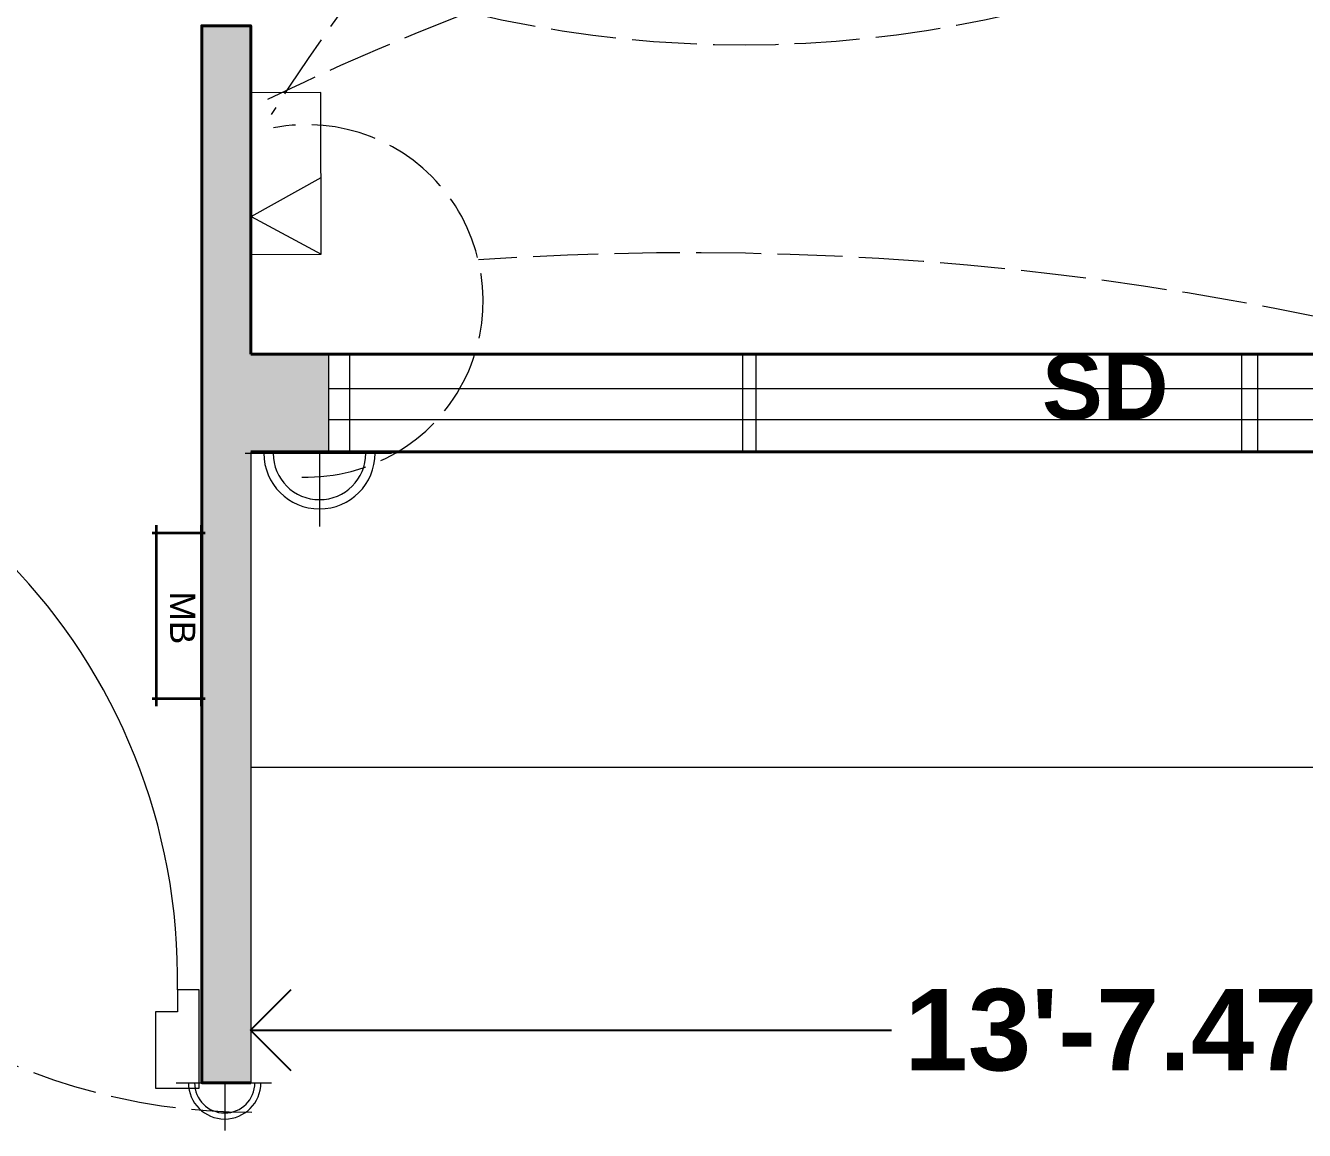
# Model space of a CAD drawing. Header units: inches. Extents: x 463 to 1759, y 367 to 863.
# Drawn here: x 822.6 to 940.4, y 516.4 to 618.3 of the extents above; entities that cross this region are included whole.
import ezdxf
from ezdxf.enums import TextEntityAlignment as Align

# ---------------------------------------------------------------- set-up
doc = ezdxf.new("R2010")
doc.units = ezdxf.units.IN
doc.header["$LTSCALE"] = 0.5
doc.header["$MEASUREMENT"] = 0
doc.linetypes.add('ACAD_ISO02W100', pattern=[15, 12, -3])
doc.linetypes.add('CONTINUA', pattern=[0])
doc.layers.get('0').update_dxf_attribs({"true_color": 0xf5a14d})
for name, color, linetype, lineweight in [('DIMENSION', 7, 'CONTINUA', 9), ('door', 1, 'Continuous', 13), ('FALSE CEILING LIGHTS', 30, 'Continuous', 20), ('Wall', 7, 'Continuous', 40), ('working', 6, 'Continuous', 18)]:
    doc.layers.add(name, color=color, linetype=linetype, lineweight=lineweight)
doc.layers.add('DIMENSION TEXT', color=7, linetype='Continuous')
doc.layers.add('LAWN', color=170, linetype='Continuous', lineweight=5, plot=False)
doc.styles.add('ARIAL', font='arial.ttf')
doc.styles.get("Standard").update_dxf_attribs({"font": 'arialbd.ttf'})
doc.dimstyles.new('ISO-25', dxfattribs={"dimscale": 3, "dimtxt": 2.5, "dimasz": 2.5, "dimexe": 1.25, "dimexo": 0.625, "dimtad": 0, "dimlunit": 3, "dimtxsty": 'Standard', "dimblk": 'OPEN90', "dimcen": 2.5, "dimse1": 1, "dimse2": 1, "dimclrd": 2, "dimadec": 0, "dimazin": 0, "dimtfac": 1, "dimtmove": 0, "dimatfit": 3, "dimfxl": 1, "dimarcsym": 0})

# ---------------------------------------------------------------- blocks, each defined once
blk = doc.blocks.new('_Open90')
at = {"color": 0, "linetype": 'ByBlock', "lineweight": -2}
for p, q in [((-0.5, 0.5), (0, 0)), ((0, 0), (-1, 0)), ((0, 0), (-0.5, -0.5))]:
    blk.add_line(p, q, dxfattribs=at)
blk = doc.blocks.new('*D24')
at = {"layer": 'Defpoints', "color": 0, "lineweight": 5, "transparency": 16777216}
for p in [(843.28, 549.9), (1006.76, 549.9), (1006.76, 525.66)]:
    blk.add_point(p, dxfattribs=at)
at = {"layer": 'DIMENSION', "color": 2, "lineweight": -2, "transparency": 16777216}
for p, q in [((850.78, 525.66), (902.32, 525.66)), ((999.26, 525.66), (947.72, 525.66))]:
    blk.add_line(p, q, dxfattribs=at)
at = {"layer": 'DIMENSION', "color": 2, "lineweight": -2, "transparency": 16777216, "xscale": 7.5, "yscale": 7.5, "zscale": 7.5, "rotation": 180}
blk.add_blockref('_Open90', (843.28, 525.66), dxfattribs=at)
at = {"layer": 'DIMENSION', "color": 2, "lineweight": -2, "transparency": 16777216, "xscale": 7.5, "yscale": 7.5, "zscale": 7.5}
blk.add_blockref('_Open90', (1006.76, 525.66), dxfattribs=at)
at = {"layer": 'DIMENSION', "color": 0, "lineweight": 5, "transparency": 16777216, "insert": (925.02, 525.66), "char_height": 7.5, "attachment_point": 5}
blk.add_mtext('13\'-7.47"', dxfattribs=at)
blk = doc.blocks.new('A$C1F9F7E1D')
at = {"layer": 'Wall', "color": 7, "lineweight": 35, "ltscale": 10}
for points in [[(-8.66, 3.75), (-8.66, -3.61)], [(14.42, 3.75), (14.42, -3.61)], [(-9.75, 3.22), (15.47, 3.22)], [(-9.75, -3.08), (15.47, -3.08)]]:
    blk.add_lwpolyline(points, dxfattribs=at)
at = {"layer": 'Wall', "color": 7, "style": 'ARIAL'}
blk.add_text('MB ', height=3.503, dxfattribs=at).set_placement((3.84, 0.63), align=Align.MIDDLE)

msp = doc.modelspace()

# ---------------------------------------------------------------- hatches: boundary and pattern name
at = {"layer": 'DIMENSION', "lineweight": 5, "true_color": 0x636466, "transparency": 33554687}
h = msp.add_hatch(color=251, dxfattribs=at)
h.dxf.hatch_style = 1
h.paths.add_polyline_path([(843.285, 618.241), (838.785, 618.241), (838.785, 520.828), (843.285, 520.828), (843.285, 578.967), (843.285, 587.967)])
h = msp.add_hatch(color=251, dxfattribs=at)
h.dxf.hatch_style = 1
h.paths.add_polyline_path([(850.456, 578.967), (850.456, 587.967), (843.285, 587.967), (843.285, 618.241), (838.785, 618.241), (838.785, 520.828), (843.285, 520.828), (843.285, 578.967)])
at = {"layer": 'Wall', "linetype": 'ACAD_ISO02W100', "lineweight": 5, "true_color": 0x636466, "transparency": 33554687}
h = msp.add_hatch(dxfattribs=at)
h.set_pattern_fill('ANSI31', color=251)
h.set_pattern_definition([(45, (2755.94689, 815.86525), (-0.088388348, 0.088388348), [])])
edge = h.paths.add_edge_path()
edge.add_arc((709.91, 575.695), 52.771, 52.07824, 53.68422)
edge.add_line((741.163, 618.215), (727.19, 618.215))
edge.add_line((727.19, 618.215), (673.785, 618.276))
edge.add_line((673.785, 618.276), (673.785, 678.276))
edge.add_line((673.785, 678.276), (669.285, 678.276))
edge.add_line((669.285, 678.276), (669.285, 673.776))
edge.add_line((669.285, 673.776), (669.285, 574.697))
edge.add_line((669.285, 574.697), (669.372, 574.697))
edge.add_line((669.372, 574.697), (669.372, 565.232))
edge.add_arc((684.584, 539.09), 30.245, 110.91847, 120.19548, ccw=False)
edge.add_line((673.785, 567.342), (673.785, 613.776))
edge.add_line((673.785, 613.776), (734.061, 613.776))
edge.add_line((734.061, 613.776), (734.061, 529.776))
edge.add_line((734.061, 529.776), (733.863, 529.487))
edge.add_line((733.863, 529.487), (733.863, 520.487))
edge.add_line((733.863, 520.487), (761.592, 520.776))
edge.add_arc((741.061, 570.395), 53.699, 292.47827, 313.96245)
edge.add_line((778.338, 531.743), (778.338, 618.276))
edge.add_line((778.338, 618.276), (771.449, 618.276))
edge.add_line((771.449, 618.276), (771.449, 614.646))
edge.add_line((771.449, 614.646), (770.64, 614.646))
edge.add_arc((743.555, 614.242), 27.088, -0.98529, 0.8551, ccw=False)
edge.add_line((770.639, 613.776), (775.13, 613.776))
edge.add_line((775.13, 613.776), (775.13, 529.776))
edge.add_line((775.13, 529.776), (750.285, 529.776))
edge.add_line((750.285, 529.776), (738.976, 529.776))
edge.add_line((738.976, 529.776), (738.976, 613.657))
edge.add_line((738.976, 613.657), (743.151, 613.657))
edge.add_line((743.151, 613.657), (743.151, 614.646))
edge.add_line((743.151, 614.646), (742.343, 614.646))
edge.add_line((742.343, 614.646), (742.343, 617.323))
edge = h.paths.add_edge_path()
edge.add_line((843.285, 682.776), (843.285, 707.026))
edge.add_line((843.285, 707.026), (843.285, 731.967))
edge.add_line((843.285, 731.967), (997.755, 731.967))
edge.add_line((997.755, 731.967), (997.755, 695.967))
edge.add_line((997.755, 695.967), (997.755, 587.967))
edge.add_line((997.755, 587.967), (975.535, 587.967))
edge.add_line((975.535, 587.967), (975.535, 582.168))
edge.add_arc((883.676, 311.286), 286.033, 69.36416, 71.26761, ccw=False)
edge.add_line((984.482, 578.967), (1006.755, 578.967))
edge.add_line((1006.755, 578.967), (1006.755, 623.967))
edge.add_line((1006.755, 623.967), (1006.755, 740.967))
edge.add_line((1006.755, 740.967), (843.285, 740.967))
edge.add_line((843.285, 740.967), (843.285, 746.259))
edge.add_line((843.285, 746.259), (838.785, 746.259))
edge.add_line((838.785, 746.259), (838.785, 707.026))
edge.add_line((838.785, 707.026), (838.785, 678.276))
edge.add_line((838.785, 678.276), (825.583, 678.276))
edge.add_line((825.583, 678.276), (825.583, 677.716))
edge.add_line((825.583, 677.716), (809.627, 677.716))
edge.add_line((809.627, 677.716), (809.627, 678.276))
edge.add_line((809.627, 678.276), (745.785, 678.276))
edge.add_line((745.785, 678.276), (745.785, 673.776))
edge.add_line((745.785, 673.776), (843.285, 673.776))
edge.add_line((843.285, 673.776), (843.285, 682.776))

# ---------------------------------------------------------------- linework, layer by layer
at = {"lineweight": 5}
for q in [(849.776, 604.267), (849.784, 597.182)]:
    msp.add_line((843.341, 600.669), q, dxfattribs=at)
msp.add_lwpolyline([(843.312, 612.059), (843.35, 597.166), (849.794, 597.182), (849.756, 612.075)], close=True, dxfattribs=at)
at = {"layer": 'DIMENSION', "lineweight": 5}
for p, q in [((850.456, 587.967), (850.456, 578.967)), ((852.396, 587.967), (852.396, 578.967)), ((888.582, 587.967), (888.582, 578.967)), ((889.812, 587.967), (889.812, 578.967)), ((934.554, 587.967), (934.554, 578.967)), ((936.018, 587.967), (936.018, 578.967)), ((850.456, 584.8), (975.535, 584.8)), ((850.456, 581.966), (975.535, 581.966)), ((843.285, 578.967), (843.285, 520.828))]:
    msp.add_line(p, q, dxfattribs=at)
at = {"layer": 'DIMENSION', "linetype": 'ByBlock', "lineweight": 5}
msp.add_line((843.285, 549.898), (1006.755, 549.898), dxfattribs=at)
at = {"layer": 'door'}
for p, q in [((838.553, 529.378), (836.542, 529.378)), ((836.542, 529.378), (836.542, 527.367)), ((838.553, 520.33), (838.553, 529.378)), ((836.542, 527.367), (834.532, 527.367)), ((834.532, 527.367), (834.532, 520.33)), ((834.532, 520.33), (838.553, 520.33))]:
    msp.add_line(p, q, dxfattribs=at)
msp.add_arc((781.249, 530.383), 55.302, 358.95837, 88.95837, dxfattribs=at)
at = {"layer": 'FALSE CEILING LIGHTS', "color": 30, "lineweight": 5, "true_color": 0xe78d18}
for p, q in [((842.781, 578.837), (856.26, 578.837)), ((849.668, 572.098), (849.668, 578.837)), ((836.437, 520.819), (845.214, 520.819)), ((840.921, 516.43), (840.921, 520.819))]:
    msp.add_line(p, q, dxfattribs=at)
for centre, radius in [((849.624, 578.837), 5.125), ((849.624, 578.837), 4.271), ((840.893, 520.819), 3.337), ((840.893, 520.819), 2.781)]:
    msp.add_arc(centre, radius, 180, 0, dxfattribs=at)
at = {"layer": 'LAWN', "linetype": 'ACAD_ISO02W100', "lineweight": 5}
for centre, radius, start, end in [((977.284, 527.17), 155.952, 111.78557, 147.89383), ((888.664, 724.75), 108.263, 256.6271, 304.26241), ((951.337, 390.8), 245.001, 111.13075, 115.77012), ((848.463, 592.884), 16.238, 268.38772, 100.90205), ((883.676, 311.286), 286.033, 67.63843, 93.8929), ((843.273, 574.657), 56.542, 203.6806, 270.12104)]:
    msp.add_arc(centre, radius, start, end, dxfattribs=at)
at = {"layer": 'Wall'}
for points in [[(843.285, 578.967), (1006.755, 578.967), (1006.755, 623.967), (1006.755, 740.967), (843.285, 740.967), (843.285, 779.276)], [(843.285, 587.967), (997.755, 587.967), (997.755, 695.967), (997.755, 731.967), (843.285, 731.967), (843.285, 707.026), (843.285, 682.776), (843.285, 673.776), (745.785, 673.776), (745.785, 678.276), (838.785, 678.276), (838.785, 707.026), (838.785, 774.776)], [(843.285, 587.967), (843.285, 618.241), (838.785, 618.241), (838.785, 520.828), (843.285, 520.828)]]:
    msp.add_lwpolyline(points, dxfattribs=at)

# ---------------------------------------------------------------- block references
at = {"layer": 'working', "xscale": 0.6618461495073624, "yscale": 0.6618461495073624, "zscale": 0.6618461495073624, "rotation": 270}
msp.add_blockref('A$C1F9F7E1D', (836.607, 565.758), dxfattribs=at)

# ---------------------------------------------------------------- texts
at = {"layer": 'DIMENSION TEXT'}
msp.add_text('SD', height=6, dxfattribs=at).set_placement((916.184, 581.966))

# ---------------------------------------------------------------- dimensions: what is measured, and where the dimension line sits
at = {"layer": 'DIMENSION', "lineweight": 5}
dim = msp.add_linear_dim(base=(1006.755, 525.66), p1=(843.285, 549.898), p2=(1006.755, 549.898), dimstyle='ISO-25', dxfattribs=at)
dim.commit()
dim.dimension.update_dxf_attribs({"geometry": '*D24', "text_midpoint": (925.02, 525.66)})

doc.saveas('drawing.dxf')
